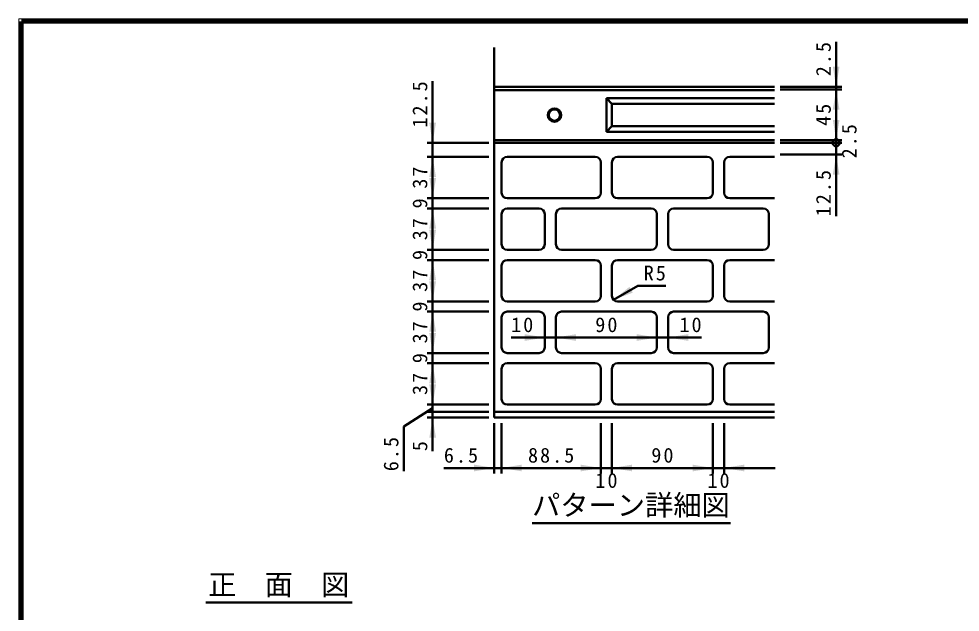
# Model space of a CAD drawing. Units: millimetres, scale not verified, with parts at other scales. Extents: x 100 to 4105, y 100 to 2870.
# Drawn here: x 100 to 1780, y 1812 to 2870 of the extents above; entities that cross this region are included whole.
import ezdxf
from ezdxf.enums import TextEntityAlignment as Align

# ---------------------------------------------------------------- set-up
doc = ezdxf.new("R2010")
doc.units = ezdxf.units.MM
doc.header["$LTSCALE"] = 5
doc.layers.add('V-nasSTD', color=7, linetype='Continuous', lineweight=35)
doc.styles.add('ＭＳ ゴシック', font='')
doc.styles.get('ＭＳ ゴシック').set_extended_font_data('MS Gothic')

msp = doc.modelspace()

# ---------------------------------------------------------------- hatches: boundary and pattern name
at = {"layer": 'V-nasSTD'}
for points in [[(1552.445, 2784.844), (1558.445, 2748.844), (1564.445, 2784.844)], [(1564.445, 2707.844), (1558.445, 2743.844), (1552.445, 2707.844)], [(1552.445, 2689.844), (1558.445, 2653.844), (1564.445, 2689.844)], [(832.445, 2684.844), (838.445, 2648.844), (844.445, 2684.844)], [(844.445, 2587.844), (838.445, 2623.844), (832.445, 2587.844)], [(1564.445, 2591.844), (1558.445, 2627.844), (1552.445, 2591.844)], [(832.445, 2585.844), (838.445, 2549.844), (844.445, 2585.844)], [(844.445, 2495.844), (838.445, 2531.844), (832.445, 2495.844)], [(832.445, 2493.844), (838.445, 2457.844), (844.445, 2493.844)], [(844.445, 2403.844), (838.445, 2439.844), (832.445, 2403.844)], [(832.445, 2401.844), (838.445, 2365.844), (844.445, 2401.844)], [(1189.551, 2391.969), (1161.374, 2368.773), (1195.551, 2381.577)], [(844.445, 2311.844), (838.445, 2347.844), (832.445, 2311.844)], [(832.445, 2309.844), (838.445, 2273.844), (844.445, 2309.844)], [(1002.445, 2295.586), (1038.445, 2301.586), (1002.445, 2307.586)], [(1094.445, 2307.586), (1058.445, 2301.586), (1094.445, 2295.586)], [(1202.445, 2295.586), (1238.445, 2301.586), (1202.445, 2307.586)], [(1294.445, 2307.586), (1258.445, 2301.586), (1294.445, 2295.586)], [(844.445, 2219.844), (838.445, 2255.844), (832.445, 2219.844)], [(832.445, 2217.844), (838.445, 2181.844), (844.445, 2217.844)], [(844.445, 2122.844), (838.445, 2158.844), (832.445, 2122.844)], [(912.445, 2062.844), (948.445, 2068.844), (912.445, 2074.844)], [(997.445, 2074.844), (961.445, 2068.844), (997.445, 2062.844)], [(1102.445, 2062.844), (1138.445, 2068.844), (1102.445, 2074.844)], [(1194.445, 2074.844), (1158.445, 2068.844), (1194.445, 2062.844)], [(1302.445, 2062.844), (1338.445, 2068.844), (1302.445, 2074.844)], [(1394.445, 2074.844), (1358.445, 2068.844), (1394.445, 2062.844)]]:
    msp.add_hatch(color=256, dxfattribs=at).paths.add_polyline_path(points)

# ---------------------------------------------------------------- linework, layer by layer
at = {"layer": 'V-nasSTD', "lineweight": 100}
for p, q in [((105, 2865), (105, 105)), ((4100, 2865), (105, 2865))]:
    msp.add_line(p, q, dxfattribs=at)
at = {"layer": 'V-nasSTD', "lineweight": 50}
for p, q in [((1558.445, 2828.844), (1558.445, 2748.844)), ((948.445, 2158.844), (948.445, 2818.844)), ((838.445, 2758.844), (838.445, 2648.844)), ((1448.445, 2748.844), (948.445, 2748.844)), ((1448.445, 2742.844), (948.445, 2742.844)), ((1458.445, 2748.844), (1568.445, 2748.844)), ((1458.445, 2743.844), (1568.445, 2743.844)), ((1558.445, 2748.844), (1558.445, 2742.844)), ((1558.445, 2653.844), (1558.445, 2743.844)), ((1148.445, 2668.344), (1148.445, 2728.344)), ((1158.445, 2718.344), (1148.445, 2728.344)), ((1148.445, 2728.344), (1448.445, 2728.344)), ((1158.445, 2678.344), (1158.445, 2718.344)), ((1448.445, 2718.344), (1158.445, 2718.344)), ((1158.445, 2678.344), (1148.445, 2668.344)), ((1158.445, 2678.344), (1448.445, 2678.344)), ((1448.445, 2668.344), (1148.445, 2668.344)), ((938.445, 2648.844), (828.445, 2648.844)), ((838.445, 2623.844), (838.445, 2648.844)), ((1448.445, 2653.844), (948.445, 2653.844)), ((948.445, 2648.844), (1448.445, 2648.844)), ((1458.445, 2653.844), (1568.445, 2653.844)), ((1458.445, 2648.844), (1568.445, 2648.844)), ((1458.445, 2648.844), (1568.445, 2648.844)), ((1558.445, 2653.844), (1558.445, 2648.844)), ((1558.445, 2627.844), (1558.445, 2648.844)), ((938.445, 2623.844), (828.445, 2623.844)), ((838.445, 2549.844), (838.445, 2623.844)), ((971.445, 2623.844), (1128.445, 2623.844)), ((1168.445, 2623.844), (1328.445, 2623.844)), ((1368.445, 2623.844), (1448.445, 2623.844)), ((1458.445, 2627.844), (1568.445, 2627.844)), ((1558.445, 2517.844), (1558.445, 2627.844)), ((961.445, 2559.844), (961.445, 2613.844)), ((1138.445, 2613.844), (1138.445, 2559.844)), ((1158.445, 2559.844), (1158.445, 2613.844)), ((1338.445, 2613.844), (1338.445, 2559.844)), ((1358.445, 2559.844), (1358.445, 2613.844)), ((938.445, 2549.844), (828.445, 2549.844)), ((838.445, 2531.844), (838.445, 2549.844)), ((1128.445, 2549.844), (971.445, 2549.844)), ((1328.445, 2549.844), (1168.445, 2549.844)), ((1448.445, 2549.844), (1368.445, 2549.844)), ((938.445, 2531.844), (828.445, 2531.844)), ((838.445, 2457.844), (838.445, 2531.844)), ((961.445, 2521.844), (961.445, 2467.844)), ((1028.445, 2531.844), (971.445, 2531.844)), ((1038.445, 2467.844), (1038.445, 2521.844)), ((1058.445, 2521.844), (1058.445, 2467.844)), ((1228.445, 2531.844), (1068.445, 2531.844)), ((1238.445, 2467.844), (1238.445, 2521.844)), ((1258.445, 2521.844), (1258.445, 2467.844)), ((1428.445, 2531.844), (1268.445, 2531.844)), ((1438.445, 2467.844), (1438.445, 2521.844)), ((938.445, 2457.844), (828.445, 2457.844)), ((938.445, 2457.844), (828.445, 2457.844)), ((838.445, 2439.844), (838.445, 2457.844)), ((971.445, 2457.844), (1028.445, 2457.844)), ((1068.445, 2457.844), (1228.445, 2457.844)), ((1268.445, 2457.844), (1428.445, 2457.844)), ((938.445, 2439.844), (828.445, 2439.844)), ((838.445, 2365.844), (838.445, 2439.844)), ((1128.445, 2439.844), (971.445, 2439.844)), ((1328.445, 2439.844), (1168.445, 2439.844)), ((1448.445, 2439.844), (1368.445, 2439.844)), ((961.445, 2429.844), (961.445, 2375.844)), ((1138.445, 2375.844), (1138.445, 2429.844)), ((1158.445, 2429.844), (1158.445, 2375.844)), ((1338.445, 2375.844), (1338.445, 2429.844)), ((1358.445, 2429.844), (1358.445, 2375.844)), ((1204.675, 2393.773), (1161.374, 2368.773)), ((1254.675, 2393.773), (1204.675, 2393.773)), ((938.445, 2365.844), (828.445, 2365.844)), ((938.445, 2365.844), (828.445, 2365.844)), ((838.445, 2347.844), (838.445, 2365.844)), ((971.445, 2365.844), (1128.445, 2365.844)), ((1168.445, 2365.844), (1328.445, 2365.844)), ((1368.445, 2365.844), (1448.445, 2365.844)), ((938.445, 2347.844), (828.445, 2347.844)), ((838.445, 2273.844), (838.445, 2347.844)), ((961.445, 2337.844), (961.445, 2283.844)), ((1028.445, 2347.844), (971.445, 2347.844)), ((1038.445, 2283.844), (1038.445, 2337.844)), ((1058.445, 2337.844), (1058.445, 2283.844)), ((1228.445, 2347.844), (1068.445, 2347.844)), ((1238.445, 2283.844), (1238.445, 2337.844)), ((1258.445, 2337.844), (1258.445, 2283.844)), ((1428.445, 2347.844), (1268.445, 2347.844)), ((1438.445, 2283.844), (1438.445, 2337.844)), ((978.445, 2301.586), (1038.445, 2301.586)), ((1038.445, 2301.586), (1058.445, 2301.586)), ((1058.445, 2301.586), (1238.445, 2301.586)), ((1238.445, 2301.586), (1258.445, 2301.586)), ((1318.445, 2301.586), (1258.445, 2301.586)), ((938.445, 2273.844), (828.445, 2273.844)), ((938.445, 2273.844), (828.445, 2273.844)), ((838.445, 2255.844), (838.445, 2273.844)), ((971.445, 2273.844), (1028.445, 2273.844)), ((1068.445, 2273.844), (1228.445, 2273.844)), ((1268.445, 2273.844), (1428.445, 2273.844)), ((938.445, 2255.844), (828.445, 2255.844)), ((838.445, 2181.844), (838.445, 2255.844)), ((1128.445, 2255.844), (971.445, 2255.844)), ((1328.445, 2255.844), (1168.445, 2255.844)), ((1448.445, 2255.844), (1368.445, 2255.844)), ((961.445, 2245.844), (961.445, 2191.844)), ((1138.445, 2191.844), (1138.445, 2245.844)), ((1158.445, 2245.844), (1158.445, 2191.844)), ((1338.445, 2191.844), (1338.445, 2245.844)), ((1358.445, 2245.844), (1358.445, 2191.844)), ((786.91, 2143.128), (838.445, 2175.344)), ((938.445, 2181.844), (828.445, 2181.844)), ((938.445, 2168.844), (828.445, 2168.844)), ((838.445, 2168.844), (838.445, 2181.844)), ((838.445, 2158.844), (838.445, 2168.844)), ((948.445, 2168.844), (1448.445, 2168.844)), ((971.445, 2181.844), (1128.445, 2181.844)), ((1168.445, 2181.844), (1328.445, 2181.844)), ((1368.445, 2181.844), (1448.445, 2181.844)), ((938.445, 2158.844), (828.445, 2158.844)), ((838.445, 2098.844), (838.445, 2158.844)), ((948.445, 2158.844), (1448.445, 2158.844)), ((786.91, 2063.128), (786.91, 2143.128)), ((948.445, 2148.844), (948.445, 2058.844)), ((961.445, 2148.844), (961.445, 2058.844)), ((1138.445, 2148.844), (1138.445, 2058.844)), ((1158.445, 2148.844), (1158.445, 2058.844)), ((1338.445, 2148.844), (1338.445, 2058.844)), ((1358.445, 2148.844), (1358.445, 2058.844)), ((858.445, 2068.844), (948.445, 2068.844)), ((948.445, 2068.844), (961.445, 2068.844)), ((961.445, 2068.844), (1138.445, 2068.844)), ((1138.445, 2068.844), (1158.445, 2068.844)), ((1158.445, 2068.844), (1338.445, 2068.844)), ((1338.445, 2068.844), (1358.445, 2068.844)), ((1358.445, 2068.844), (1449.445, 2068.844)), ((1015.827, 1970.704), (1369.837, 1970.704)), ((433.764, 1828.887), (694.571, 1828.887))]:
    msp.add_line(p, q, dxfattribs=at)
at = {"layer": 'V-nasSTD', "lineweight": 13}
msp.add_lwpolyline([(100, 100), (100, 2870), (4105, 2870), (4105, 100)], close=True, dxfattribs=at)
at = {"layer": 'V-nasSTD', "lineweight": 50}
for radius in [12, 10]:
    msp.add_circle((1055.845, 2698.344), radius, dxfattribs=at)
for centre, radius, start, end in [((1558.445, 2648.844), 6.25, 90, 270), ((1558.445, 2648.844), 6.25, 270, 90), ((971.445, 2613.844), 10, 90, 180), ((1128.445, 2613.844), 10, 0, 90), ((1168.445, 2613.844), 10, 90, 180), ((1328.445, 2613.844), 10, 0, 90), ((1368.445, 2613.844), 10, 90, 180), ((971.445, 2559.844), 10, 180, 270), ((1128.445, 2559.844), 10, 270, 0), ((1168.445, 2559.844), 10, 180, 270), ((1328.445, 2559.844), 10, 270, 0), ((1368.445, 2559.844), 10, 180, 270), ((971.445, 2521.844), 10, 90, 180), ((1028.445, 2521.844), 10, 0, 90), ((1068.445, 2521.844), 10, 90, 180), ((1228.445, 2521.844), 10, 0, 90), ((1268.445, 2521.844), 10, 90, 180), ((1428.445, 2521.844), 10, 0, 90), ((971.445, 2467.844), 10, 180, 270), ((1028.445, 2467.844), 10, 270, 0), ((1068.445, 2467.844), 10, 180, 270), ((1228.445, 2467.844), 10, 270, 0), ((1268.445, 2467.844), 10, 180, 270), ((1428.445, 2467.844), 10, 270, 0), ((971.445, 2429.844), 10, 90, 180), ((1128.445, 2429.844), 10, 0, 90), ((1168.445, 2429.844), 10, 90, 180), ((1328.445, 2429.844), 10, 0, 90), ((1368.445, 2429.844), 10, 90, 180), ((971.445, 2375.844), 10, 180, 270), ((1128.445, 2375.844), 10, 270, 0), ((1168.445, 2375.844), 10, 180, 270), ((1328.445, 2375.844), 10, 270, 0), ((1368.445, 2375.844), 10, 180, 270), ((971.445, 2337.844), 10, 90, 180), ((1028.445, 2337.844), 10, 0, 90), ((1068.445, 2337.844), 10, 90, 180), ((1228.445, 2337.844), 10, 0, 90), ((1268.445, 2337.844), 10, 90, 180), ((1428.445, 2337.844), 10, 0, 90), ((971.445, 2283.844), 10, 180, 270), ((1028.445, 2283.844), 10, 270, 0), ((1068.445, 2283.844), 10, 180, 270), ((1228.445, 2283.844), 10, 270, 0), ((1268.445, 2283.844), 10, 180, 270), ((1428.445, 2283.844), 10, 270, 0), ((971.445, 2245.844), 10, 90, 180), ((1128.445, 2245.844), 10, 0, 90), ((1168.445, 2245.844), 10, 90, 180), ((1328.445, 2245.844), 10, 0, 90), ((1368.445, 2245.844), 10, 90, 180), ((971.445, 2191.844), 10, 180, 270), ((1128.445, 2191.844), 10, 270, 0), ((1168.445, 2191.844), 10, 180, 270), ((1328.445, 2191.844), 10, 270, 0), ((1368.445, 2191.844), 10, 180, 270)]:
    msp.add_arc(centre, radius, start, end, dxfattribs=at)

# ---------------------------------------------------------------- texts
at = {"layer": 'V-nasSTD', "style": 'ＭＳ ゴシック'}
for s, p in [('9', (802.445, 2531.844)), ('9', (802.445, 2439.844)), ('9', (802.445, 2347.844)), ('9', (802.445, 2255.844)), ('5', (802.445, 2098.844))]:
    msp.add_text(s, height=26.39, rotation=90, dxfattribs=at).set_placement(p, align=Align.TOP_LEFT)
for s, p in [('パターン詳細図', (1015.827, 2021.104)), ('正\u3000面\u3000図', (437.764, 1879.287))]:
    msp.add_text(s, height=36.95, dxfattribs=at).set_placement(p, align=Align.TOP_LEFT)
at = {"layer": 'V-nasSTD', "char_height": 26.39, "attachment_point": 1, "rotation": 90, "style": 'ＭＳ ゴシック'}
for s, insert in [('\\T1.2;2.5', (1522.445, 2767.644)), ('\\T1.2;12.5', (802.445, 2676.044)), ('\\T1.2;45', (1522.445, 2679.044)), ('\\T1.2;2.5', (1568.441, 2621.156)), ('\\T1.2;37', (802.445, 2567.044)), ('\\T1.2;12.5', (1522.445, 2517.844)), ('\\T1.2;37', (802.445, 2475.044)), ('\\T1.2;37', (802.445, 2383.044)), ('\\T1.2;37', (802.445, 2291.044)), ('\\T1.2;37', (802.445, 2199.044)), ('\\T1.2;6.5', (750.91, 2063.128))]:
    msp.add_mtext(s, dxfattribs=dict(at, insert=insert))
at = {"layer": 'V-nasSTD', "char_height": 26.39, "attachment_point": 1, "style": 'ＭＳ ゴシック'}
for s, insert in [('\\T1.2;R5', (1215.075, 2429.773)), ('\\T1.2;10', (978.445, 2337.586)), ('\\T1.2;90', (1128.645, 2337.586)), ('\\T1.2;10', (1278.845, 2337.586)), ('\\T1.2;6.5', (858.445, 2104.844)), ('\\T1.2;88.5', (1008.545, 2104.844)), ('\\T1.2;90', (1228.645, 2104.844)), ('\\T1.2;10', (1128.79, 2059.844)), ('\\T1.2;10', (1328.79, 2059.844))]:
    msp.add_mtext(s, dxfattribs=dict(at, insert=insert))

doc.saveas('drawing.dxf')
